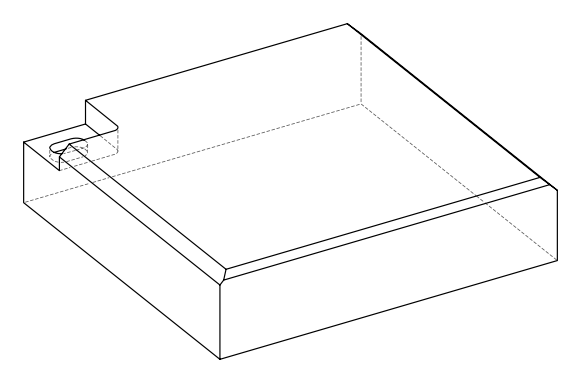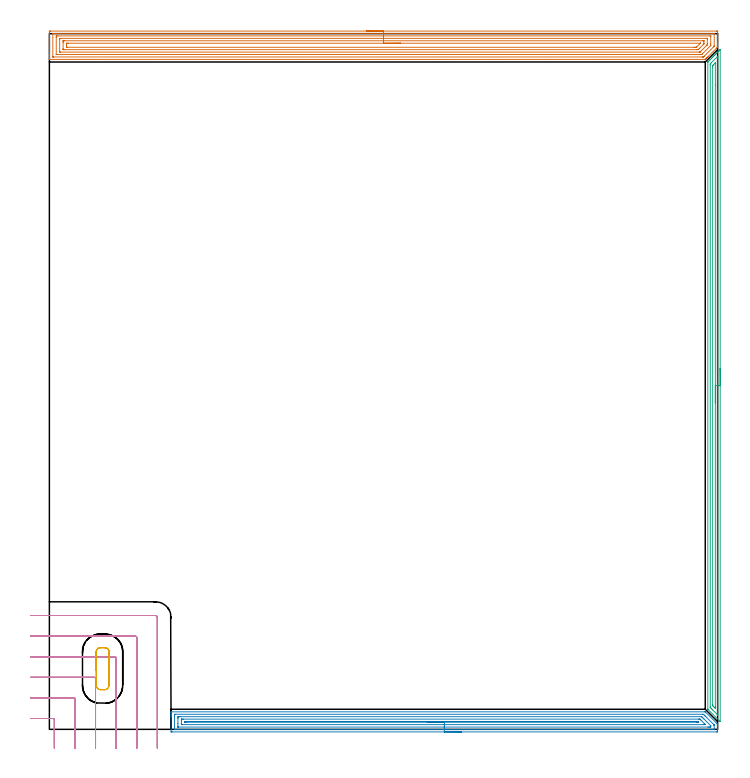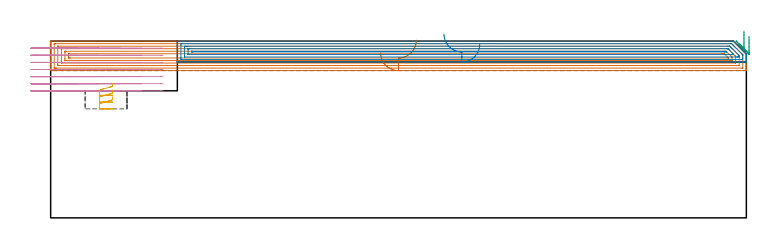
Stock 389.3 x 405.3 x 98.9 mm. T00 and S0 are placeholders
(PLAN: 5 operations, 1 tool changes, 50.5 min)
(1 AREA_MILL | FG_CHAMFER_SURFACE | UGT0205_001 | 18.93 min | 52993 mm3)
(2 AREA_MILL_1 | FG_CHAMFER_SURFACE_1 | UGT0205_001 | 12.82 min | 22239 mm3)
(3 AREA_MILL_2 | FG_CHAMFER_SURFACE_2 | UGT0205_001 | 9.43 min | 9897 mm3)
(4 MILL_CORNER_NOTCH_RECTANGULAR | CORNER_NOTCH_RECTANGULAR | UGT0201_008 | Follow Part, ap 4, ae 75% | 8.62 min | 145509 mm3)
(5 MILL_RECTANGULAR_POCKET | POCKET_RECTANGULAR_STRAIGHT | UGT0201_008 | Follow Part, ap 4, ae 75% | 0.69 min | 8620 mm3)
(TOOL UGT0205_001 | Chamfer Mill 20 x 3 x 45 deg. | D20 FL50 Z2)
(TOOL UGT0201_008 | End Mill 16 mm | D16 FL32 Z4)
(OP 1 AREA_MILL)
G17 G21 G94 G90
T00 M6
G54
G17 G0 G90 X184.65 Y406.8 S1061 M3
G43 Z108.9 H0
Z92.4
G94 G1 X184.688 Z91.528 F250.
X184.802 Z90.664
X184.991 Z89.812
X185.253 Z88.98
X185.587 Z88.174
X185.99 Z87.4
X186.459 Z86.664
X186.99 Z85.972
X187.579 Z85.329
X188.222 Z84.74
X188.914 Z84.209
X189.65 Z83.74
X190.424 Z83.337
X191.23 Z83.003
X192.062 Z82.741
X192.914 Z82.552
X193.778 Z82.438
X194.65 Z82.4
X388.671
X389.046 Y406.797 Z82.401
X389.29 Y406.793 Z82.405
X389.3 Y406.43 Z82.767
Y400.301 Z88.893
Y399.781 Z89.415
Y399.426 Z89.77
Y398.906 Z90.29
Y398.55 Z90.644
Y397.674 Z91.523
X389.298 Y397.509 Z91.689
X389.267 Y397.467 Z91.733
X389.223 Y397.423 Z91.777
X389.038 Y397.237 Z91.96
X388.671 Y396.871 Z92.328
X383.669 Y391.868 Z97.331
X383.055 Y391.253 Z97.944
X383.009 Y391.208 Z97.991
X382.811 Y391.011 Z98.188
X382.763 Y390.961 Z98.235
X382.711 Y390.91 Z98.289
X382.525 Y390.725 Z98.474
X382.471 Y390.67 Z98.527
X382.413 Y390.612 Z98.586
X382.18 Y390.381 Z98.816
X382.094 Y390.303 Z98.889
X381.966 Y390.3 Z98.9
X0.182
X0.01 Y390.303 Z98.889
X0.002 Y390.448 Z98.744
X0. Y390.6 Z98.599
Y390.834 Z98.366
Y391.545 Z97.65
Y392.776 Z96.42
Y393.296 Z95.898
Y393.912 Z95.283
Y406.17 Z83.027
X0.003 Y406.43 Z82.767
X0.01 Y406.793 Z82.405
X0.254 Y406.797 Z82.401
X0.629 Y406.8 Z82.4
X194.65
Y405.386 Z83.814
X386.883
X387.057 Y405.385 Z83.815
X387.24 Y405.381 Z83.819
X387.28 Y405.379 Z83.821
X387.29 Y405.358 Z83.842
X387.294 Y405.325 Z83.875
X387.299 Y405.147 Z84.053
Y398.143 Z91.057
X387.294 Y398.025 Z91.175
X387.29 Y397.968 Z91.232
X387.263 Y397.925 Z91.275
X387.023 Y397.674 Z91.526
X386.955 Y397.604 Z91.596
X381.519 Y392.168 Z97.032
X381.202 Y391.855 Z97.345
X381.117 Y391.774 Z97.426
X381.066 Y391.727 Z97.473
X380.984 Y391.721 Z97.479
X380.624 Y391.716 Z97.484
X380.451 Y391.715 Z97.485
X2.417 Y391.714 Z97.486
X2.243 Y391.715 Z97.485
X2.06 Y391.719 Z97.481
X2.02 Y391.721 Z97.479
X2.01 Y391.742 Z97.458
X2.006 Y391.775 Z97.425
X2.001 Y391.953 Z97.247
Y405.087 Z84.113
X2.004 Y405.223 Z83.977
X2.01 Y405.332 Z83.868
X2.02 Y405.379 Z83.821
X2.057 Y405.38 Z83.82
X2.417 Y405.385 Z83.815
X2.59 Y405.386 Z83.814
X3.311
X194.65
Y403.972 Z85.228
X384.924 Y403.971 Z85.229
X385.095
X385.266 Y403.967 Z85.233
X385.283 Y403.965 Z85.235
X385.29 Y403.957 Z85.243
X385.296 Y403.924 Z85.276
X385.299 Y403.871 Z85.329
X385.3 Y399.225 Z89.975
X385.297 Y398.55 Z90.65
X385.294 Y398.45 Z90.75
X385.29 Y398.402 Z90.798
X385.27 Y398.378 Z90.822
X385.095 Y398.195 Z91.005
X380.408 Y393.508 Z95.692
X380.192 Y393.296 Z95.904
X380.038 Y393.149 Z96.051
X379.895 Y393.135 Z96.065
X379.73 Y393.133 Z96.067
X379.007 Y393.129 Z96.071
X378.836 Y393.128 Z96.072
X4.376 Y393.129 Z96.071
X4.205
X4.034 Y393.133 Z96.067
X4.017 Y393.135 Z96.065
X4.01 Y393.143 Z96.057
X4.004 Y393.176 Z96.024
X4.001 Y393.229 Z95.971
X4. Y403.129 Z86.071
X4.002 Y403.804 Z85.396
X4.005 Y403.904 Z85.296
X4.01 Y403.953 Z85.247
X4.016 Y403.965 Z85.235
X4.038 Y403.968 Z85.232
X4.205 Y403.97 Z85.23
X4.928 Y403.971 Z85.229
X194.65 Y403.972 Z85.228
Y402.557 Z86.643
X383.151
X383.208 Y402.556 Z86.644
X383.268 Y402.553 Z86.647
X383.284 Y402.551 Z86.649
X383.29 Y402.537 Z86.663
X383.293 Y402.485 Z86.715
X383.3 Y402.059 Z87.141
Y399.432 Z89.768
X383.293 Y398.991 Z90.209
X383.29 Y398.883 Z90.317
X383.278 Y398.839 Z90.361
X383.251 Y398.808 Z90.392
X383.151 Y398.703 Z90.497
X383.001 Y398.55 Z90.65
X382.71 Y398.259 Z90.941
X379.499 Y395.048 Z94.152
X379.171 Y394.72 Z94.48
X379.058 Y394.61 Z94.59
X379.015 Y394.571 Z94.629
X378.991 Y394.552 Z94.648
X378.964 Y394.55 Z94.65
X378.836 Y394.546 Z94.654
X378.457 Y394.543 Z94.657
X6.15
X6.092 Y394.544 Z94.656
X6.032 Y394.547 Z94.653
X6.016 Y394.549 Z94.651
X6.01 Y394.563 Z94.637
X6.007 Y394.615 Z94.585
X6. Y395.041 Z94.159
Y402.046 Z87.154
X6.004 Y402.487 Z86.713
X6.007 Y402.54 Z86.66
X6.01 Y402.549 Z86.651
X6.021 Y402.551 Z86.649
X6.063 Y402.554 Z86.646
X6.2 Y402.557 Z86.643
X194.65
Y401.143 Z88.057
X380.659
X381.063 Y401.142 Z88.058
X381.264 Y401.138 Z88.062
X381.283 Y401.137 Z88.063
X381.29 Y401.127 Z88.073
X381.296 Y401.09 Z88.11
X381.298 Y401.036 Z88.164
X381.3 Y400.515 Z88.685
Y399.64 Z89.56
X381.298 Y399.426 Z89.774
X381.294 Y399.343 Z89.857
X381.29 Y399.304 Z89.896
X381.262 Y399.271 Z89.929
X381.161 Y399.163 Z90.037
X381.03 Y399.029 Z90.171
X378.801 Y396.799 Z92.401
X378.371 Y396.379 Z92.821
X377.942 Y395.964 Z93.236
X377.903 Y395.962 Z93.238
X377.048 Y395.957 Z93.243
X377.014
X8.641
X8.238 Y395.958 Z93.242
X8.037 Y395.962 Z93.238
X8.017 Y395.963 Z93.237
X8.01 Y395.973 Z93.227
X8.004 Y396.01 Z93.19
X8.002 Y396.064 Z93.136
X8. Y396.585 Z92.615
Y400.087 Z89.113
Y400.962 Z88.238
X8.003 Y401.057 Z88.143
X8.009 Y401.115 Z88.085
X8.013 Y401.137 Z88.063
X8.032 Y401.138 Z88.062
X8.246 Y401.141 Z88.059
X8.676 Y401.143 Z88.057
X8.71
X194.65
Y399.729 Z89.471
X379.146 Y399.728 Z89.472
X379.234 Y399.727 Z89.473
X379.259 Y399.726 Z89.474
X379.261 Y399.724 Z89.476
X379.257 Y399.717 Z89.483
X379.177 Y399.629 Z89.571
X379.046 Y399.495 Z89.705
X378.978 Y399.426 Z89.774
X377.048 Y397.497 Z91.703
X376.964 Y397.419 Z91.781
X376.93 Y397.389 Z91.811
X376.899 Y397.378 Z91.822
X376.756 Y397.375 Z91.825
X376.462 Y397.372 Z91.828
X376.154 Y397.371 Z91.829
X375.569
X10.464 Y397.372 Z91.828
X10.154 Y397.373 Z91.827
X10.066 Y397.375 Z91.825
X10.019 Y397.378 Z91.822
X10.01 Y397.403 Z91.797
X10.005 Y397.523 Z91.677
X10.002 Y397.674 Z91.526
X10. Y398.128 Z91.072
Y398.55 Z90.65
Y399.004 Z90.196
X10.003 Y399.426 Z89.774
X10.007 Y399.653 Z89.547
X10.01 Y399.708 Z89.492
X10.02 Y399.722 Z89.478
X10.052 Y399.724 Z89.476
X10.156 Y399.727 Z89.473
X10.464 Y399.728 Z89.472
X11.048 Y399.729 Z89.471
X194.65
X195.522 Z89.509
X196.387 Z89.623
X197.238 Z89.812
X198.07 Z90.074
X198.876 Z90.408
X199.65 Z90.811
X200.386 Z91.28
X201.078 Z91.811
X201.721 Z92.4
X202.31 Z93.043
X202.842 Z93.735
X203.31 Z94.471
X203.713 Z95.245
X204.047 Z96.051
X204.309 Z96.883
X204.498 Z97.735
X204.612 Z98.6
X204.65 Z99.471
G0 Z108.9
M5
M2
(OP 2 AREA_MILL_1)
G17 G21 G94 G90
T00 M6
G54
G17 G0 G90 X240.1 Y-1.5 S1061 M3
G43 Z108.9 H0
Z97.2
G94 G1 X240.062 Z96.328 F250.
X239.948 Z95.464
X239.759 Z94.612
X239.497 Z93.78
X239.163 Z92.974
X238.76 Z92.2
X238.292 Z91.464
X237.76 Z90.772
X237.171 Z90.129
X236.528 Z89.54
X235.836 Z89.008
X235.1 Z88.54
X234.326 Z88.137
X233.52 Z87.803
X232.688 Z87.541
X231.836 Z87.352
X230.972 Z87.238
X230.1 Z87.2
X71.519
X71.154 Y-1.496 Z87.202
X70.91 Y-1.492 Z87.206
X70.9 Y-1.244 Z87.453
Y7.011 Z95.705
Y7.556 Z96.253
Y7.898 Z96.594
Y8.443 Z97.139
Y8.785 Z97.48
Y9.469 Z98.168
Y9.793 Z98.492
X70.907 Y10.169 Z98.86
X70.91 Y10.197 Z98.888
X71.072 Y10.2 Z98.9
X381.534
X382.095 Z98.883
X382.182 Y10.118 Z98.818
X388.839 Y3.463 Z92.16
X389.281 Y3.02 Z91.719
X389.296 Y3.004 Z91.702
X389.3 Y2.985 Z91.683
Y2.576 Z91.275
Y2.507 Z91.206
Y1.689 Z90.384
Y0.46 Z89.157
Y-0.085 Z88.61
Y-0.699 Z87.996
X389.297 Y-0.972 Z87.724
X389.292 Y-1.491 Z87.205
X389.207 Y-1.494 Z87.203
X388.681 Y-1.5 Z87.2
X230.1
Y-0.086 Z88.614
X73.307
X72.91 Y-0.085 Z88.615
X72.903 Y0.315 Z89.015
X72.901 Y0.802 Z89.502
X72.9 Y1.205 Z89.905
X72.901 Y7.898 Z96.598
X72.902 Y8.298 Z96.998
X72.91 Y8.785 Z97.485
X73.305 Y8.786 Z97.486
X380.639
X381.054 Y8.785 Z97.485
X381.534 Y8.314 Z97.014
X381.952 Y7.898 Z96.598
X382.427 Y7.423 Z96.123
X386.894 Y2.955 Z91.655
X387.266 Y2.576 Z91.276
X387.29 Y2.549 Z91.249
X387.294 Y2.525 Z91.225
X387.297 Y2.475 Z91.175
X387.299 Y2.375 Z91.075
X387.3 Y2.173 Z90.873
X387.298 Y0.402 Z89.102
X387.29 Y-0.085 Z88.615
X386.895 Y-0.086 Z88.614
X230.1
Y1.328 Z90.028
X75.093 Y1.329 Z90.029
X74.972 Y1.331 Z90.031
X74.929 Y1.333 Z90.033
X74.912 Y1.334 Z90.034
X74.909 Y1.371 Z90.071
X74.904 Y1.498 Z90.198
X74.901 Y1.689 Z90.389
X74.9 Y1.88 Z90.58
Y3.463 Z92.163
Y6.315 Z95.015
X74.903 Y7.011 Z95.711
X74.906 Y7.196 Z95.896
X74.92 Y7.364 Z96.064
X75.093 Y7.366 Z96.066
X75.624 Y7.37 Z96.07
X75.986 Y7.371 Z96.071
X76.516 Y7.372 Z96.072
X379.747 Y7.371 Z96.071
X379.868 Y7.37 Z96.07
X379.964 Y7.367 Z96.067
X380.024 Y7.365 Z96.065
X380.063 Y7.328 Z96.028
X380.388 Y7.011 Z95.711
X380.64 Y6.76 Z95.46
X381.277 Y6.124 Z94.824
X385.107 Y2.292 Z90.992
X385.253 Y2.139 Z90.839
X385.287 Y2.102 Z90.802
X385.292 Y2.008 Z90.708
X385.296 Y1.88 Z90.58
X385.297 Y1.689 Z90.389
X385.294 Y1.504 Z90.204
X385.28 Y1.335 Z90.035
X385.107 Y1.333 Z90.033
X384.576 Y1.33 Z90.03
X384.214 Y1.329 Z90.029
X383.684 Y1.328 Z90.028
X230.1
Y2.743 Z91.443
X77.605
X77. Y2.745 Z91.445
X76.932 Y2.747 Z91.447
X76.915 Y2.749 Z91.449
X76.91 Y2.763 Z91.463
X76.906 Y2.814 Z91.514
X76.902 Y3.024 Z91.724
X76.9 Y3.443 Z92.143
Y5.216 Z93.916
X76.903 Y5.67 Z94.37
X76.907 Y5.887 Z94.587
X76.91 Y5.939 Z94.639
X76.919 Y5.951 Z94.651
X76.944 Y5.952 Z94.652
X77.049 Y5.955 Z94.655
X77.773 Y5.957 Z94.657
X77.941
X378.128
X378.853 Y5.954 Z94.654
X378.956 Y5.952 Z94.652
X378.983 Y5.95 Z94.65
X379.008 Y5.931 Z94.631
X379.065 Y5.879 Z94.579
X379.284 Y5.665 Z94.365
X379.715 Y5.237 Z93.937
X381.534 Y3.418 Z92.118
X381.921 Y3.025 Z91.725
X382.11 Y2.831 Z91.531
X382.186 Y2.749 Z91.449
X381.366 Y2.743 Z91.443
X230.1
Y4.157 Z92.857
X79.56 Y4.158 Z92.858
X79.365 Y4.159 Z92.859
X78.977 Y4.164 Z92.864
X78.909 Y4.173 Z92.873
X78.906 Y4.199 Z92.899
X78.903 Y4.256 Z92.956
X78.902 Y4.35 Z93.05
X78.904 Y4.514 Z93.214
X78.908 Y4.532 Z93.232
X78.911 Y4.536 Z93.236
X78.938 Y4.539 Z93.239
X79.041 Y4.542 Z93.242
X79.171 Y4.543 Z93.243
X79.365
X377.067 Y4.542 Z93.242
X377.771 Y4.538 Z93.238
X377.96 Y4.535 Z93.235
X378.144 Y4.35 Z93.05
X378.322 Y4.167 Z92.867
X378.15 Y4.162 Z92.862
X377.96 Y4.159 Z92.859
X377.261 Y4.157 Z92.857
X377.067
X230.1
X229.228 Z92.895
X228.364 Z93.009
X227.512 Z93.198
X226.68 Z93.46
X225.874 Z93.794
X225.1 Z94.197
X224.364 Z94.665
X223.672 Z95.196
X223.029 Z95.786
X222.44 Z96.429
X221.908 Z97.121
X221.44 Z97.857
X221.037 Z98.631
X220.703 Z99.437
X220.441 Z100.269
X220.252 Z101.12
X220.138 Z101.985
X220.1 Z102.857
G0 Z108.9
M5
M2
(OP 3 AREA_MILL_2)
G17 G21 G94 G90
T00 M6
G54
G17 G0 G90 X390.8 Y210.25 S1061 M3
G43 Z108.9 H0
Z101.7
G94 G1 Y210.212 Z100.828 F250.
Y210.098 Z99.963
Y209.909 Z99.112
Y209.647 Z98.28
Y209.313 Z97.474
Y208.91 Z96.7
Y208.442 Z95.964
Y207.91 Z95.272
Y207.321 Z94.629
Y206.678 Z94.04
Y205.986 Z93.508
Y205.25 Z93.04
Y204.476 Z92.637
Y203.67 Z92.303
Y202.838 Z92.041
Y201.986 Z91.852
Y201.122 Z91.738
Y200.25 Z91.7
X390.799 Y4.667 Z91.701
Y4.638
X390.792 Y4.519 Z91.706
X390.74 Y4.565 Z91.758
X390.632 Y4.667 Z91.866
X383.791 Y11.509 Z98.709
X383.617 Y11.687 Z98.877
X383.604 Y11.705 Z98.889
X383.6 Y11.812 Z98.9
Y388.688
X383.604 Y388.795 Z98.889
X383.617 Y388.813 Z98.877
X383.791 Y388.991 Z98.709
X383.934 Y389.135 Z98.565
X384.102 Y389.304 Z98.395
X384.827 Y390.028 Z97.672
X384.987 Y390.189 Z97.51
X385.72 Y390.921 Z96.779
X385.872 Y391.074 Z96.624
X386.312 Y391.512 Z96.188
X386.613 Y391.814 Z95.886
X386.757 Y391.959 Z95.739
X387.174 Y392.374 Z95.326
X387.2 Y392.4 Z95.3
X387.506 Y392.707 Z94.993
X387.643 Y392.844 Z94.854
X388.036 Y393.236 Z94.464
X388.137 Y393.337 Z94.363
X388.399 Y393.6 Z94.099
X388.528 Y393.73 Z93.969
X388.898 Y394.098 Z93.602
X389.046 Y394.246 Z93.454
X389.292 Y394.493 Z93.206
X389.413 Y394.615 Z93.083
X389.76 Y394.96 Z92.74
X389.955 Y395.156 Z92.544
X390.185 Y395.386 Z92.313
X390.298 Y395.5 Z92.198
X390.74 Y395.941 Z91.759
X390.784 Y395.981 Z91.716
X390.795 Y395.983 Z91.704
X390.8 Y395.981 Z91.7
Y200.25
X389.386 Z93.114
Y8.495
X389.385 Y8.399 Z93.115
X389.383 Y8.377 Z93.117
X389.382 Y8.376 Z93.118
X389.376 Y8.379 Z93.124
X389.343 Y8.409 Z93.157
X389.268 Y8.482 Z93.232
X389.063 Y8.686 Z93.437
X386.384 Y11.366 Z96.116
X385.872 Y11.878 Z96.628
X385.494 Y12.259 Z97.006
X385.107 Y12.655 Z97.393
X385.021 Y12.751 Z97.479
X385.019 Y12.8 Z97.481
X385.016 Y12.908 Z97.484
X385.014 Y13.124 Z97.486
Y13.152
X385.015 Y387.32 Z97.485
X385.016 Y387.348 Z97.484
X385.032 Y387.77 Z97.468
X385.241 Y387.985 Z97.259
X385.492 Y388.241 Z97.008
X389.239 Y391.989 Z93.261
X389.336 Y392.08 Z93.164
X389.375 Y392.114 Z93.125
X389.379 Y392.115 Z93.121
X389.381 Y392.085 Z93.119
X389.384 Y392.004 Z93.116
X389.386 Y391.841 Z93.114
Y391.814
Y200.25
X387.972 Z94.528
X387.971 Y13.152 Z94.529
Y12.821
X387.967 Y12.259 Z94.533
X387.966 Y12.25 Z94.534
X387.947 Y12.259 Z94.553
X387.643 Y12.559 Z94.857
X387.048 Y13.152 Z95.452
X386.757 Y13.446 Z95.743
X386.462 Y13.749 Z96.038
X386.435 Y13.791 Z96.065
X386.433 Y13.846 Z96.067
X386.43 Y13.934 Z96.07
X386.429 Y14.045 Z96.071
Y14.377
Y385.894
X386.43 Y386.455 Z96.07
X386.433 Y386.621 Z96.067
X386.436 Y386.702 Z96.064
X386.443 Y386.732 Z96.057
X386.462 Y386.754 Z96.038
X386.757 Y387.057 Z95.743
X387.942 Y388.241 Z94.558
X387.953 Y388.248 Z94.547
X387.959 Y388.251 Z94.541
X387.965 Y388.241 Z94.535
X387.969 Y388.034 Z94.531
X387.971 Y387.91 Z94.529
X387.972 Y375.343 Z94.528
Y200.25
Y199.378 Z94.566
Y198.514 Z94.68
Y197.662 Z94.869
Y196.83 Z95.131
Y196.024 Z95.465
Y195.25 Z95.868
Y194.514 Z96.337
Y193.822 Z96.868
Y193.179 Z97.457
Y192.59 Z98.101
Y192.058 Z98.793
Y191.59 Z99.528
Y191.187 Z100.302
Y190.853 Z101.108
Y190.591 Z101.94
Y190.402 Z102.792
Y190.288 Z103.657
Y190.25 Z104.528
G0 Z108.9
M5
M2
(OP 4 MILL_CORNER_NOTCH_RECTANGULAR)
G17 G21 G94 G90
T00 M6
G54
G17 G0 G90 X2.904 Y-11. S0 M3
G43 Z108.9 H0
Z94.928
G94 G1 X2.9 Y-8. F250.
Y-7.921 F500.
Y5.505
G3 X2.105 Y6.3 R0.8
G1 X-8.
X-11. F250.
G0 Z108.9
X14.905 Y-11.
Z94.928
G1 X14.9 Y-8.
Y-7.921 F500.
Y17.505
G3 X14.105 Y18.3 R0.8
G1 X-8.
X-11. F250.
G0 Z108.9
X26.907 Y-11.
Z94.928
G1 X26.9 Y-8.
Y-7.921 F500.
Y29.505
G3 X26.105 Y30.3 R0.8
G1 X-8.
X-11. F250.
G0 Z108.9
X38.91 Y-11.
Z94.928
G1 X38.9 Y-8.
Y-7.921 F500.
Y41.504
G3 X38.104 Y42.3 R0.8
G1 X-8.
X-11. F250.
G0 Z108.9
X50.92 Y-11.
Z94.928
G1 X50.9 Y-8.
Y-7.921 F500.
Y53.504
G3 X50.104 Y54.3 R0.8
G1 X-8.
X-11. F250.
G0 Z108.9
X62.9 Y-10.921
Z94.928
G1 Y-7.921
Y65.1 F500.
G3 X61.7 Y66.3 R1.2
G1 X-8.
X-11. F250.
G0 Z108.9
X2.9 Y-11.
Z90.957
G1 Y-8.
Y5.505 F500.
G3 X2.105 Y6.3 R0.8
G1 X-8.
X-11. F250.
G0 Z108.9
X14.9 Y-11.
Z90.957
G1 Y-8.
Y17.505 F500.
G3 X14.105 Y18.3 R0.8
G1 X-8.
X-11. F250.
G0 Z108.9
X26.9 Y-11.
Z90.957
G1 Y-8.
Y29.505 F500.
G3 X26.105 Y30.3 R0.8
G1 X-8.
X-11. F250.
G0 Z108.9
X38.9 Y-11.
Z90.957
G1 Y-8.
Y41.504 F500.
G3 X38.104 Y42.3 R0.8
G1 X-8.
X-11. F250.
G0 Z108.9
X50.9 Y-11.
Z90.957
G1 Y-8.
Y53.504 F500.
G3 X50.104 Y54.3 R0.8
G1 X-8.
X-11. F250.
G0 Z108.9
X62.9 Y-11.
Z90.957
G1 Y-8.
Y65.1 F500.
G3 X61.7 Y66.3 R1.2
G1 X-8.
X-11. F250.
G0 Z108.9
X2.9 Y-11.
Z86.986
G1 Y-8.
Y5.505 F500.
G3 X2.105 Y6.3 R0.8
G1 X-8.
X-11. F250.
G0 Z108.9
X14.9 Y-11.
Z86.986
G1 Y-8.
Y17.505 F500.
G3 X14.105 Y18.3 R0.8
G1 X-8.
X-11. F250.
G0 Z108.9
X26.9 Y-11.
Z86.986
G1 Y-8.
Y29.505 F500.
G3 X26.105 Y30.3 R0.8
G1 X-8.
X-11. F250.
G0 Z108.9
X38.9 Y-11.
Z86.986
G1 Y-8.
Y41.504 F500.
G3 X38.104 Y42.3 R0.8
G1 X-8.
X-11. F250.
G0 Z108.9
X50.9 Y-11.
Z86.986
G1 Y-8.
Y53.504 F500.
G3 X50.104 Y54.3 R0.8
G1 X-8.
X-11. F250.
G0 Z108.9
X62.9 Y-11.
Z86.986
G1 Y-8.
Y65.1 F500.
G3 X61.7 Y66.3 R1.2
G1 X-8.
X-11. F250.
G0 Z108.9
X2.9 Y-11.
Z83.014
G1 Y-8.
Y5.505 F500.
G3 X2.105 Y6.3 R0.8
G1 X-8.
X-11. F250.
G0 Z108.9
X14.9 Y-11.
Z83.014
G1 Y-8.
Y17.505 F500.
G3 X14.105 Y18.3 R0.8
G1 X-8.
X-11. F250.
G0 Z108.9
X26.9 Y-11.
Z83.014
G1 Y-8.
Y29.505 F500.
G3 X26.105 Y30.3 R0.8
G1 X-8.
X-11. F250.
G0 Z108.9
X38.9 Y-11.
Z83.014
G1 Y-8.
Y41.504 F500.
G3 X38.104 Y42.3 R0.8
G1 X-8.
X-11. F250.
G0 Z108.9
X50.9 Y-11.
Z83.014
G1 Y-8.
Y53.504 F500.
G3 X50.104 Y54.3 R0.8
G1 X-8.
X-11. F250.
G0 Z108.9
X62.9 Y-11.
Z83.014
G1 Y-8.
Y65.1 F500.
G3 X61.7 Y66.3 R1.2
G1 X-8.
X-11. F250.
G0 Z108.9
X2.9 Y-11.
Z79.043
G1 Y-8.
Y5.505 F500.
G3 X2.105 Y6.3 R0.8
G1 X-8.
X-11. F250.
G0 Z108.9
X14.9 Y-11.
Z79.043
G1 Y-8.
Y17.505 F500.
G3 X14.105 Y18.3 R0.8
G1 X-8.
X-11. F250.
G0 Z108.9
X26.9 Y-11.
Z79.043
G1 Y-8.
Y29.505 F500.
G3 X26.105 Y30.3 R0.8
G1 X-8.
X-11. F250.
G0 Z108.9
X38.9 Y-11.
Z79.043
G1 Y-8.
Y41.504 F500.
G3 X38.104 Y42.3 R0.8
G1 X-8.
X-11. F250.
G0 Z108.9
X50.9 Y-11.
Z79.043
G1 Y-8.
Y53.504 F500.
G3 X50.104 Y54.3 R0.8
G1 X-8.
X-11. F250.
G0 Z108.9
X62.9 Y-11.
Z79.043
G1 Y-8.
Y65.1 F500.
G3 X61.7 Y66.3 R1.2
G1 X-8.
X-11. F250.
G0 Z108.9
X2.9 Y-11.
Z75.071
G1 Y-8.
Y5.505 F500.
G3 X2.105 Y6.3 R0.8
G1 X-8.
X-11. F250.
G0 Z108.9
X14.9 Y-11.
Z75.071
G1 Y-8.
Y17.505 F500.
G3 X14.105 Y18.3 R0.8
G1 X-8.
X-11. F250.
G0 Z108.9
X26.9 Y-11.
Z75.071
G1 Y-8.
Y29.505 F500.
G3 X26.105 Y30.3 R0.8
G1 X-8.
X-11. F250.
G0 Z108.9
X38.9 Y-11.
Z75.071
G1 Y-8.
Y41.504 F500.
G3 X38.104 Y42.3 R0.8
G1 X-8.
X-11. F250.
G0 Z108.9
X50.9 Y-11.
Z75.071
G1 Y-8.
Y53.504 F500.
G3 X50.104 Y54.3 R0.8
G1 X-8.
X-11. F250.
G0 Z108.9
X62.9 Y-11.
Z75.071
G1 Y-8.
Y65.1 F500.
G3 X61.7 Y66.3 R1.2
G1 X-8.
X-11. F250.
G0 Z108.9
X2.9 Y-11.
Z71.1
G1 Y-8.
Y5.505 F500.
G3 X2.105 Y6.3 R0.8
G1 X-8.
X-11. F250.
G0 Z108.9
X14.9 Y-11.
Z71.1
G1 Y-8.
Y17.505 F500.
G3 X14.105 Y18.3 R0.8
G1 X-8.
X-11. F250.
G0 Z108.9
X26.9 Y-11.
Z71.1
G1 Y-8.
Y29.505 F500.
G3 X26.105 Y30.3 R0.8
G1 X-8.
X-11. F250.
G0 Z108.9
X38.9 Y-11.
Z71.1
G1 Y-8.
Y41.504 F500.
G3 X38.104 Y42.3 R0.8
G1 X-8.
X-11. F250.
G0 Z108.9
X50.9 Y-11.
Z71.1
G1 Y-8.
Y53.504 F500.
G3 X50.104 Y54.3 R0.8
G1 X-8.
X-11. F250.
G0 Z108.9
X62.9 Y-11.
Z71.1
G1 Y-8.
Y65.1 F500.
G3 X61.7 Y66.3 R1.2
G1 X-8.
X-11. F250.
G0 Z108.9
M5
M2
(OP 5 MILL_RECTANGULAR_POCKET)
G17 G21 G94 G90
T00 M6
G54
G17 G0 G90 X34.7 Y39.771 S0 M3
G43 Z108.9 H0
Z75.37
G94 G1 Y45.1 Z73.942 F250.
Y45.258 Z73.9
X34.643 Y45.656 Z73.792
X34.522 Y46.039 Z73.684
X34.343 Y46.398 Z73.577
X34.108 Y46.724 Z73.469
X33.824 Y47.008 Z73.362
X33.498 Y47.243 Z73.254
X33.139 Y47.422 Z73.146
X32.756 Y47.543 Z73.039
X32.358 Y47.6 Z72.931
X29.642 Z72.203
X29.244 Y47.543 Z72.096
X28.861 Y47.422 Z71.988
X28.502 Y47.243 Z71.881
X28.176 Y47.008 Z71.773
X27.892 Y46.724 Z71.665
X27.657 Y46.398 Z71.558
X27.478 Y46.039 Z71.45
X27.357 Y45.656 Z71.342
X27.3 Y45.258 Z71.235
Y35.35 Z68.58
Y25.6 F500.
G3 X29.8 Y23.1 R2.5
G1 X32.2
G3 X34.7 Y25.6 R2.5
G1 Y45.1
G3 X32.2 Y47.6 R2.5
G1 X29.8
G3 X27.3 Y45.1 R2.5
G1 Y35.35
Y34.35
G0 X34.7 Y39.771 Z71.58
G1 Y45.1 Z70.152 F250.
Y45.258 Z70.11
X34.643 Y45.656 Z70.002
X34.522 Y46.039 Z69.894
X34.343 Y46.398 Z69.787
X34.108 Y46.724 Z69.679
X33.824 Y47.008 Z69.572
X33.498 Y47.243 Z69.464
X33.139 Y47.422 Z69.356
X32.756 Y47.543 Z69.249
X32.358 Y47.6 Z69.141
X29.642 Z68.413
X29.244 Y47.543 Z68.306
X28.861 Y47.422 Z68.198
X28.502 Y47.243 Z68.091
X28.176 Y47.008 Z67.983
X27.892 Y46.724 Z67.875
X27.657 Y46.398 Z67.768
X27.478 Y46.039 Z67.66
X27.357 Y45.656 Z67.552
X27.3 Y45.258 Z67.445
Y35.35 Z64.79
Y25.6 F500.
G3 X29.8 Y23.1 R2.5
G1 X32.2
G3 X34.7 Y25.6 R2.5
G1 Y45.1
G3 X32.2 Y47.6 R2.5
G1 X29.8
G3 X27.3 Y45.1 R2.5
G1 Y35.35
Y34.35
G0 X34.7 Y39.771 Z67.79
G1 Y45.1 Z66.362 F250.
Y45.258 Z66.32
X34.643 Y45.656 Z66.212
X34.522 Y46.039 Z66.104
X34.343 Y46.398 Z65.997
X34.108 Y46.724 Z65.889
X33.824 Y47.008 Z65.782
X33.498 Y47.243 Z65.674
X33.139 Y47.422 Z65.566
X32.756 Y47.543 Z65.459
X32.358 Y47.6 Z65.351
X29.642 Z64.623
X29.244 Y47.543 Z64.516
X28.861 Y47.422 Z64.408
X28.502 Y47.243 Z64.301
X28.176 Y47.008 Z64.193
X27.892 Y46.724 Z64.085
X27.657 Y46.398 Z63.978
X27.478 Y46.039 Z63.87
X27.357 Y45.656 Z63.763
X27.3 Y45.258 Z63.655
Y35.35 Z61.
Y25.6 F500.
G3 X29.8 Y23.1 R2.5
G1 X32.2
G3 X34.7 Y25.6 R2.5
G1 Y45.1
G3 X32.2 Y47.6 R2.5
G1 X29.8
G3 X27.3 Y45.1 R2.5
G1 Y35.35
Y34.35
G0 Z108.9
M5
M2
